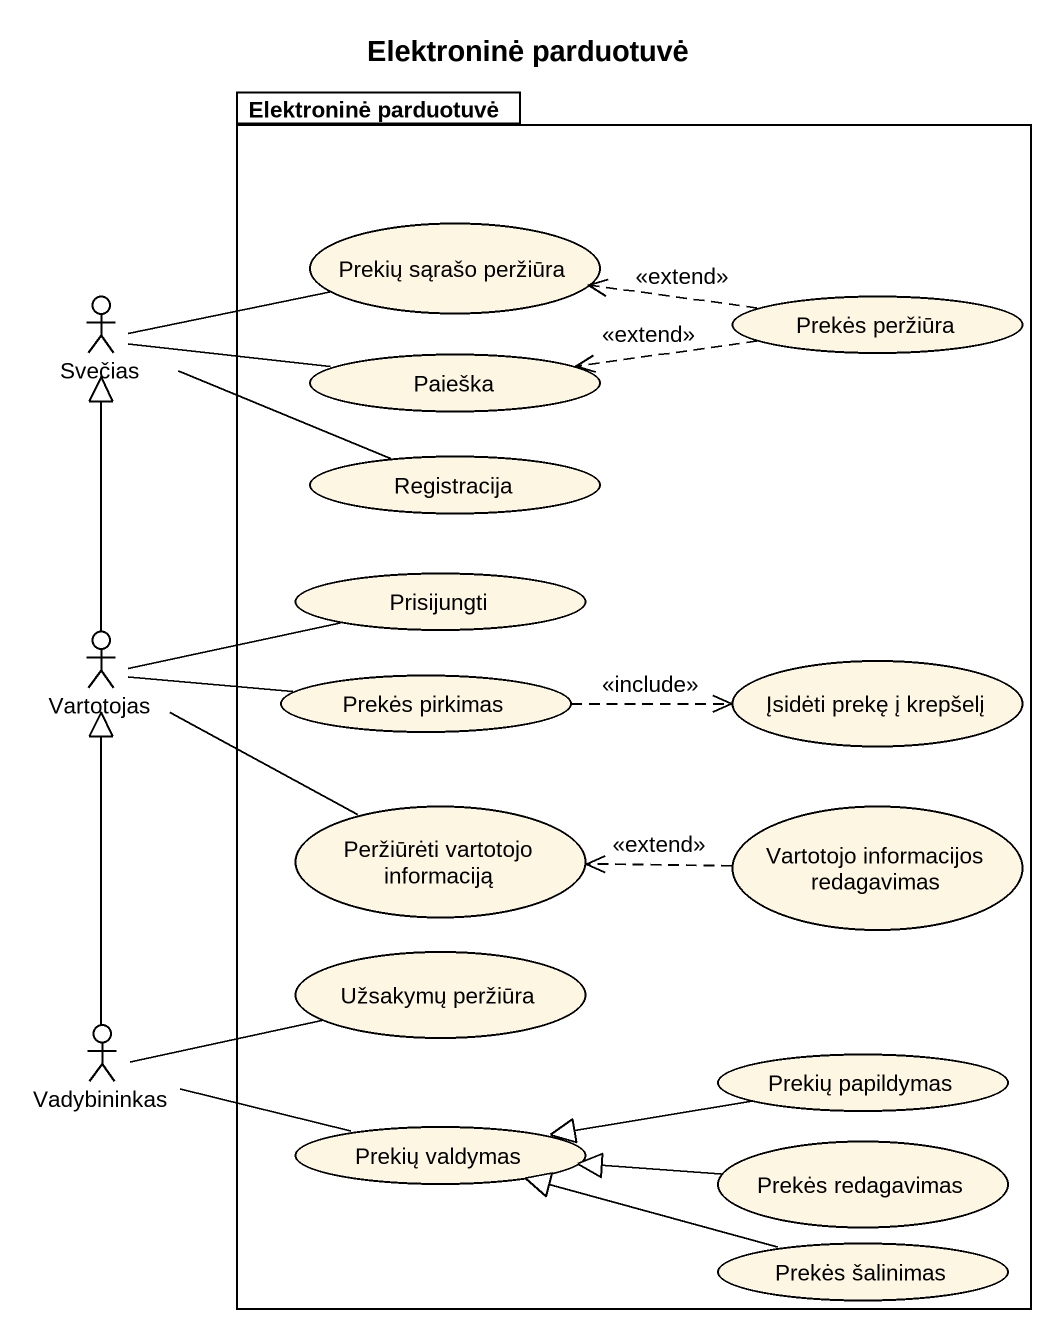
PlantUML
@startuml
title Elektroninė parduotuvė
package "Elektroninė parduotuvė" as Elektroninė_parduotuvė {
  usecase "Prekių sąrašo peržiūra" as Prekių_sąrašo_peržiūra
  usecase "Prekės peržiūra" as Prekės_peržiūra
  usecase Paieška
  usecase Registracija
  usecase Prisijungti
  usecase "Prekės pirkimas" as Prekės_pirkimas
  usecase "Įsidėti prekę į krepšelį" as Įsidėti_prekę_į_krepšelį
  usecase "Peržiūrėti vartotojo informaciją" as Peržiūrėti_vartotojo
  usecase "Vartotojo informacijos redagavimas" as Vartotojo_informacijos
  usecase "Užsakymų peržiūra" as Užsakymų_peržiūra
  usecase "Prekių papildymas" as Prekių_papildymas
  usecase "Prekių valdymas" as Prekių_valdymas
  usecase "Prekės redagavimas" as Prekės_redagavimas
  usecase "Prekės šalinimas" as Prekės_šalinimas
}
actor Svečias
actor Vartotojas
actor Vadybininkas
Svečias -right- Prekių_sąrašo_peržiūra
Svečias -right- Paieška
Svečias -right- Registracija
Prekės_peržiūra .left.> Prekių_sąrašo_peržiūra : <<extend>>
Prekės_peržiūra .left.> Paieška : <<extend>>
Vartotojas -up-|> Svečias
Vartotojas -right- Prisijungti
Vartotojas -right- Prekės_pirkimas
Vartotojas -right- Peržiūrėti_vartotojo
Prekės_pirkimas .right.> Įsidėti_prekę_į_krepšelį : <<include>>
Vartotojo_informacijos .left.> Peržiūrėti_vartotojo : <<extend>>
Vadybininkas -up-|> Vartotojas
Vadybininkas -right- Užsakymų_peržiūra
Vadybininkas -right- Prekių_valdymas
Prekių_papildymas -left-|> Prekių_valdymas
Prekės_redagavimas -left-|> Prekių_valdymas
Prekės_šalinimas -left-|> Prekių_valdymas
@enduml
